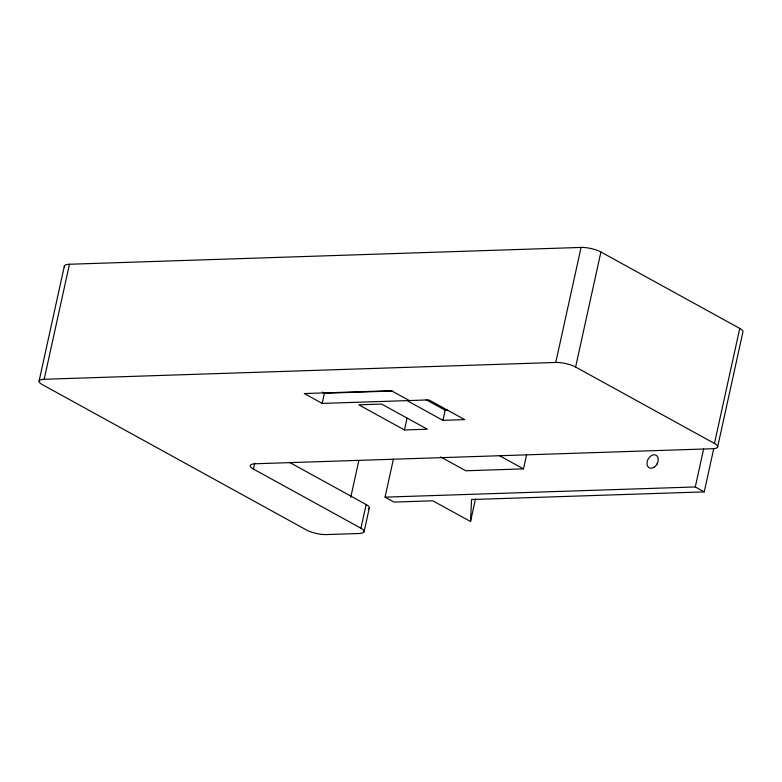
<?xml version="1.0" encoding="UTF-8"?>
<svg xmlns="http://www.w3.org/2000/svg" width="782" height="782" viewBox="0 0 782 782"><rect width="100%" height="100%" fill="white"/><g stroke="black" fill="none" stroke-linecap="round" stroke-linejoin="round"><path stroke-width="1.17" d="M393.424 459.073L385.057 497.147L394.011 502.083L432.788 500.803L470.529 521.506L471.556 499.532L704.24 491.878L713.653 449.054M39.1 380.971L64.388 265.939M289.506 462.358L366.142 504.527L360.932 528.212A14.408 3.949 12.4 0 1 359.006 533.5L326.348 534.575A14.408 3.949 12.4 0 1 306.505 530.001L42.248 384.568A14.408 3.949 12.4 0 1 44.173 379.28L69.461 264.248L581.065 247.425A14.408 3.949 12.4 0 1 600.908 252L739.752 328.411A14.408 3.949 12.4 0 1 742.9 332.008L717.612 447.04M360.932 528.212L253.436 469.053L254.737 463.13M322.194 403.414L304.286 393.551L391.362 390.697L409.279 400.55L428.868 399.905L464.704 419.631L442.935 420.345L407.099 400.628L322.194 403.414L324.432 393.268L322.321 392.105M350.756 497.303L358.84 460.53M364.08 531.799L369.28 508.124M404.47 429.963L358.791 404.822L381.645 404.069L427.334 429.22L404.47 429.963L407.07 418.165M442.935 420.345L445.163 410.198L426.19 399.758M470.529 521.506L475.495 498.906M440.628 456.913L465.798 470.774L523.49 468.877L526.638 454.577M44.173 379.28L555.767 362.457L581.065 247.425M253.436 469.053A14.408 3.949 12.4 0 1 255.362 463.765L712.539 448.731A14.408 3.949 12.4 0 0 714.465 443.443L575.611 367.032L600.908 252M704.24 491.878L695.286 486.951L703.653 448.878M714.465 443.443L739.752 328.411M324.432 393.268L392.349 391.029M445.163 410.198L447.587 410.11M385.057 497.147L695.286 486.951M499.366 455.603L523.49 468.877M64.515 267.024A14.408 3.949 12.4 0 1 69.461 264.248M555.767 362.457A14.408 3.949 12.4 0 1 575.611 367.032M366.142 504.527A14.408 3.949 12.4 0 1 368.449 508.974M656.704 464.831A7.204 5.073 -61.2 0 1 657.603 463.188M654.045 467.255A7.204 5.073 -61.2 0 0 656.626 455.535A7.204 5.073 -61.2 0 0 647.173 461.663A7.204 5.073 -61.2 0 0 654.045 467.255"/></g></svg>
